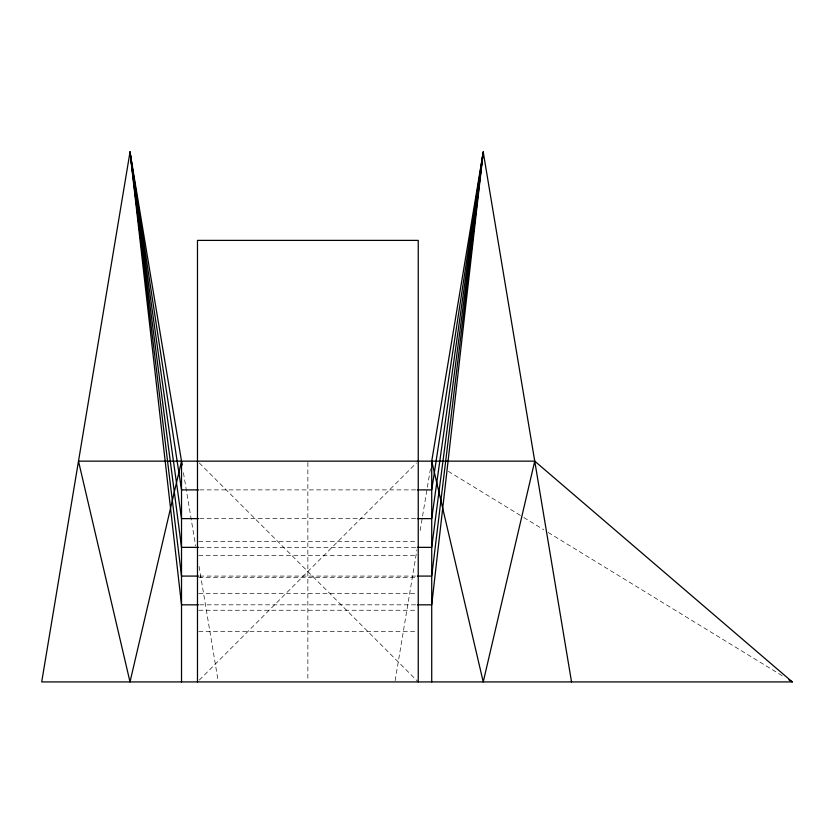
<?xml version="1.0" encoding="UTF-8"?>
<svg xmlns="http://www.w3.org/2000/svg" width="834" height="834" viewBox="0 0 834 834"><rect width="100%" height="100%" fill="white"/><g stroke="black" fill="none" stroke-linecap="round" stroke-linejoin="round"><path stroke-width="0.63" stroke-dasharray="4.17 3.13" d="M395.139 680.638L416.958 549.721M420.169 530.466L430.646 467.572M199.316 680.075L416.406 462.995M199.764 489.892L416.083 489.892M199.764 518.623L416.083 518.623M198.773 541.537L416.948 541.537M199.764 547.354L416.083 547.354M198.773 555.642L416.948 555.642M199.764 576.086L416.083 576.086M198.773 577.42L415.645 577.42M198.773 593.631L416.948 593.631M199.764 604.827L416.083 604.827M198.773 610.248L416.948 610.248M198.773 631.557L416.948 631.557M448.358 471.346L522.699 516.851M523.804 517.528L543.778 529.757M548.209 532.478L782.313 675.801M199.316 462.995L417.323 681.003M183.438 472.701L195.636 545.863M199.055 566.401L218.101 680.638M307.861 462.453L307.861 680.617"/><path stroke-width="1.25" d="M571.54 681.92L483.23 152.08L431.72 604.827L417.386 604.827M431.72 681.92L431.72 461.15L483.23 152.08L431.72 576.086L417.386 576.086M417.386 489.892L431.72 489.892L483.23 152.08L431.72 547.354L417.386 547.354M483.23 152.08L431.72 518.623L417.386 518.623M182.156 465.007L130.01 152.08L41.7 681.92L792.3 681.92L534.74 461.15L78.49 461.15L130.01 681.92L181.52 461.15L181.52 681.92M534.74 461.15L483.23 681.92L431.72 461.15M198.461 489.892L181.52 489.892L130.01 152.08L181.52 604.827L198.461 604.827M198.461 518.623L181.52 518.623L130.01 152.08L181.52 576.086L198.461 576.086M198.461 547.354L181.52 547.354L130.01 152.08M788.974 679.877L792.3 681.92M418.241 681.92L418.241 240.39L197.481 240.39L197.481 681.92"/></g></svg>
